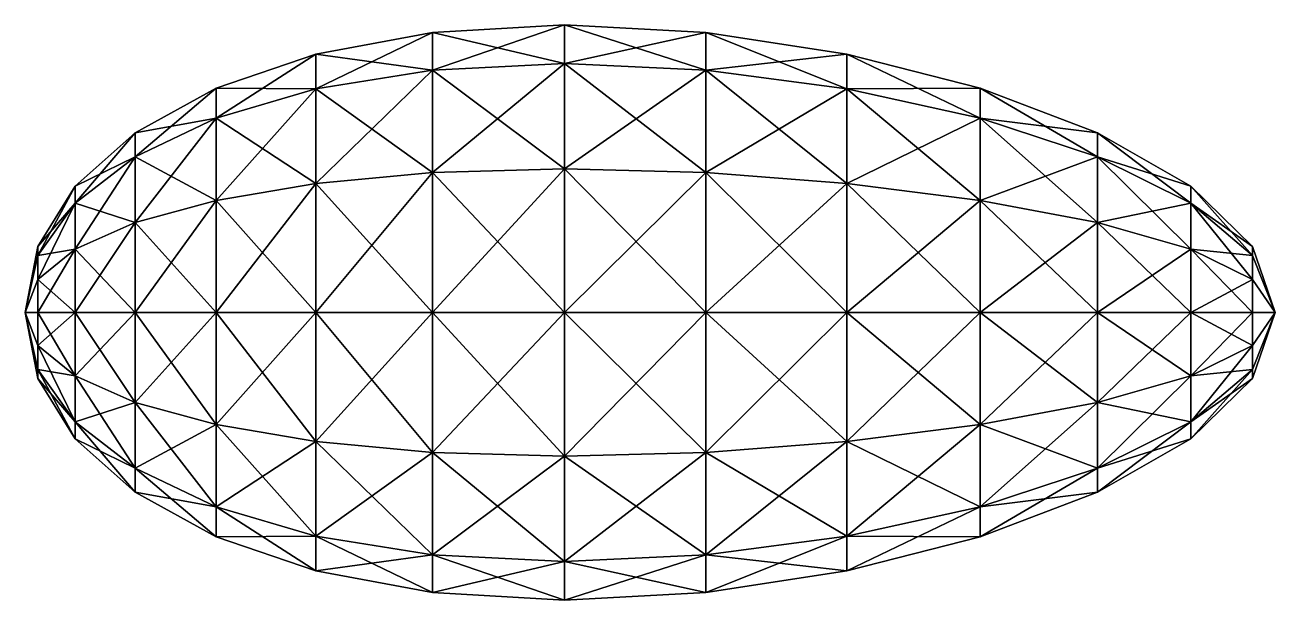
# Model space of a CAD drawing. Header units: millimetres. Extents: x -1170 to 130, y -299 to 299.
import ezdxf

# ---------------------------------------------------------------- set-up
doc = ezdxf.new("R2010")
doc.units = ezdxf.units.MM
doc.layers.add('CIRCLE001', color=7, linetype='Continuous')

msp = doc.modelspace()

# ---------------------------------------------------------------- meshes
at = {"layer": 'CIRCLE001'}
mesh = msp.add_polyface(dxfattribs=at)
corners = [(-745.9, 252.3, 55), (-608.8, 259.1, 59), (-608.8, 299.2, -90.6), (-745.9, 291.3, -90.6), (-867.3, 232.8, 43.7), (-867.3, 268.8, -90.6), (-971, 202.2, 26.1), (-971, 233.4, -90.6), (-745.9, 145.7, 161.6), (-608.8, 149.6, 168.5), (-867.3, 134.4, 142.1), (-971, 116.7, 111.5), (-745.9, 0, 200.7), (-608.8, 0, 208.6), (-867.3, 0, 178.1), (-971, 0, 142.8), (-745.9, 145.7, -342.9), (-608.8, 149.6, -349.8), (-608.8, 0, -389.9), (-745.9, 0, -381.9), (-867.3, 134.4, -323.4), (-867.3, 0, -359.4), (-971, 116.7, -292.8), (-971, 0, -324.1), (-1055.1, 93.5, -252.7), (-745.9, 252.3, -236.3), (-608.8, 259.1, -240.2), (-867.3, 232.8, -225), (-971, 202.2, -207.4), (-1055.1, 162, -184.2), (-1055.1, 187.1, -90.6)]
mesh.append_faces([[corners[k] for k in face] for face in [(0, 1, 2), (2, 3, 0), (4, 0, 3), (3, 5, 4), (6, 4, 5), (5, 7, 6), (8, 9, 1), (1, 0, 8), (10, 8, 0), (0, 4, 10), (11, 10, 4), (4, 6, 11), (12, 13, 9), (9, 8, 12), (14, 12, 8), (8, 10, 14), (15, 14, 10), (10, 11, 15), (16, 17, 18), (18, 19, 16), (20, 16, 19), (19, 21, 20), (22, 20, 21), (21, 23, 22), (24, 22, 23), (25, 26, 17), (17, 16, 25), (27, 25, 16), (16, 20, 27), (28, 27, 20), (20, 22, 28), (29, 28, 22), (3, 2, 26), (26, 25, 3), (5, 3, 25), (25, 27, 5), (7, 5, 27), (27, 28, 7), (30, 7, 28)]], dxfattribs={"vtx2": -1})
mesh = msp.add_polyface(dxfattribs=at)
corners = [(-54.6, 187.1, -90.6), (-176.6, 233.4, -90.6), (-176.6, 202.2, 26.1), (-315, 232.8, 43.7), (-315, 268.8, -90.6), (-461.8, 252.3, 55), (-461.8, 291.3, -90.6), (-608.8, 259.1, 59), (-608.8, 299.2, -90.6), (-54.6, 162, 2.9), (-176.6, 116.7, 111.5), (-315, 134.4, 142.1), (-461.8, 145.7, 161.6), (-608.8, 149.6, 168.5), (-54.6, 93.5, 71.4), (-176.6, 0, 142.8), (-315, 0, 178.1), (-461.8, 0, 200.7), (-608.8, 0, 208.6), (-315, 134.4, -323.4), (-176.6, 116.7, -292.8), (-176.6, 0, -324.1), (-315, 0, -359.4), (-461.8, 145.7, -342.9), (-461.8, 0, -381.9), (-608.8, 149.6, -349.8), (-608.8, 0, -389.9), (-315, 232.8, -225), (-176.6, 202.2, -207.4), (-461.8, 252.3, -236.3), (-608.8, 259.1, -240.2)]
mesh.append_faces([[corners[k] for k in face] for face in [(0, 1, 2), (3, 2, 1), (1, 4, 3), (5, 3, 4), (4, 6, 5), (7, 5, 6), (6, 8, 7), (9, 2, 10), (11, 10, 2), (2, 3, 11), (12, 11, 3), (3, 5, 12), (13, 12, 5), (5, 7, 13), (14, 10, 15), (16, 15, 10), (10, 11, 16), (17, 16, 11), (11, 12, 17), (18, 17, 12), (12, 13, 18), (19, 20, 21), (21, 22, 19), (23, 19, 22), (22, 24, 23), (25, 23, 24), (24, 26, 25), (27, 28, 20), (20, 19, 27), (29, 27, 19), (19, 23, 29), (30, 29, 23), (23, 25, 30), (4, 1, 28), (28, 27, 4), (6, 4, 27), (27, 29, 6), (8, 6, 29), (29, 30, 8)]], dxfattribs={"vtx2": -1})
mesh = msp.add_polyface(dxfattribs=at)
corners = [(-1055.1, 162, 2.9), (-971, 202.2, 26.1), (-971, 233.4, -90.6), (-1055.1, 187.1, -90.6), (-1117.5, 113.9, -24.9), (-1117.5, 131.5, -90.6), (-1156.4, 59.4, -56.4), (-1156.4, 68.6, -90.6), (-1169.8, 0, -90.6), (-1055.1, 93.5, 71.4), (-971, 116.7, 111.5), (-1117.5, 65.8, 23.3), (-1156.4, 34.3, -31.3), (-1055.1, 0, 96.4), (-971, 0, 142.8), (-1117.5, 0, 40.9), (-1156.4, 0, -22.1), (-971, 0, -324.1), (-1055.1, 0, -277.7), (-1055.1, 93.5, -252.7), (-1117.5, 65.8, -204.5), (-1117.5, 0, -222.2), (-1156.4, 34.3, -150), (-1156.4, 0, -159.2), (-971, 116.7, -292.8), (-1055.1, 162, -184.2), (-1117.5, 113.9, -156.4), (-1156.4, 59.4, -124.9), (-971, 202.2, -207.4)]
mesh.append_faces([[corners[k] for k in face] for face in [(7, 8, 6), (6, 8, 12), (12, 8, 16), (23, 8, 22), (22, 8, 27), (27, 8, 7)]])
mesh.append_faces([[corners[k] for k in face] for face in [(0, 1, 2), (2, 3, 0), (4, 0, 3), (3, 5, 4), (6, 4, 5), (5, 7, 6), (9, 10, 1), (1, 0, 9), (11, 9, 0), (0, 4, 11), (12, 11, 4), (4, 6, 12), (13, 14, 10), (10, 9, 13), (15, 13, 9), (9, 11, 15), (16, 15, 11), (11, 12, 16), (17, 18, 19), (20, 19, 18), (18, 21, 20), (22, 20, 21), (21, 23, 22), (24, 19, 25), (26, 25, 19), (19, 20, 26), (27, 26, 20), (20, 22, 27), (28, 25, 3), (5, 3, 25), (25, 26, 5), (7, 5, 26), (26, 27, 7)]], dxfattribs={"vtx2": -1})
mesh = msp.add_polyface(dxfattribs=at)
corners = [(106.9, 68.6, -90.6), (106.9, 59.4, -56.4), (130.2, 0, -90.6), (42.6, 113.9, -24.9), (42.6, 131.5, -90.6), (-54.6, 162, 2.9), (-54.6, 187.1, -90.6), (-176.6, 202.2, 26.1), (106.9, 34.3, -31.3), (42.6, 65.8, 23.3), (-54.6, 93.5, 71.4), (-176.6, 116.7, 111.5), (106.9, 0, -22.1), (42.6, 0, 40.9), (-54.6, 0, 96.4), (-176.6, 0, 142.8), (106.9, 0, -159.2), (106.9, 34.3, -150), (42.6, 65.8, -204.5), (42.6, 0, -222.2), (-54.6, 93.5, -252.7), (-54.6, 0, -277.7), (-176.6, 116.7, -292.8), (-176.6, 0, -324.1), (106.9, 59.4, -124.9), (42.6, 113.9, -156.4), (-54.6, 162, -184.2), (-176.6, 202.2, -207.4), (-176.6, 233.4, -90.6)]
mesh.append_faces([[corners[k] for k in face] for face in [(0, 1, 2), (2, 1, 8), (8, 12, 2), (16, 17, 2), (2, 17, 24), (24, 0, 2)]])
mesh.append_faces([[corners[k] for k in face] for face in [(3, 1, 0), (0, 4, 3), (5, 3, 4), (4, 6, 5), (7, 5, 6), (9, 8, 1), (1, 3, 9), (10, 9, 3), (3, 5, 10), (11, 10, 5), (13, 12, 8), (8, 9, 13), (14, 13, 9), (9, 10, 14), (15, 14, 10), (18, 17, 16), (16, 19, 18), (20, 18, 19), (19, 21, 20), (22, 20, 21), (21, 23, 22), (25, 24, 17), (17, 18, 25), (26, 25, 18), (18, 20, 26), (27, 26, 20), (20, 22, 27), (4, 0, 24), (24, 25, 4), (6, 4, 25), (25, 26, 6), (28, 6, 26), (26, 27, 28)]], dxfattribs={"vtx2": -1})
mesh = msp.add_polyface(dxfattribs=at)
corners = [(-1055.1, -93.5, 71.4), (-971, -116.7, 111.5), (-971, 0, 142.8), (-1055.1, 0, 96.4), (-1117.5, -65.8, 23.3), (-1117.5, 0, 40.9), (-1156.4, -34.3, -31.3), (-1156.4, 0, -22.1), (-1169.8, 0, -90.6), (-1055.1, -162, 2.9), (-971, -202.2, 26.1), (-1117.5, -113.9, -24.9), (-1156.4, -59.4, -56.4), (-1055.1, -187.1, -90.6), (-971, -233.4, -90.6), (-1117.5, -131.5, -90.6), (-1156.4, -68.6, -90.6), (-1055.1, -162, -184.2), (-1117.5, -113.9, -156.4), (-1156.4, -59.4, -124.9), (-971, -202.2, -207.4), (-1055.1, -93.5, -252.7), (-1117.5, -65.8, -204.5), (-1156.4, -34.3, -150), (-971, -116.7, -292.8), (-1055.1, 0, -277.7), (-1117.5, 0, -222.2), (-1156.4, 0, -159.2)]
mesh.append_faces([[corners[k] for k in face] for face in [(7, 8, 6), (6, 8, 12), (12, 8, 16), (16, 8, 19), (19, 8, 23), (23, 8, 27)]])
mesh.append_faces([[corners[k] for k in face] for face in [(0, 1, 2), (2, 3, 0), (4, 0, 3), (3, 5, 4), (6, 4, 5), (5, 7, 6), (9, 10, 1), (1, 0, 9), (11, 9, 0), (0, 4, 11), (12, 11, 4), (4, 6, 12), (13, 14, 10), (10, 9, 13), (15, 13, 9), (9, 11, 15), (16, 15, 11), (11, 12, 16), (14, 13, 17), (18, 17, 13), (13, 15, 18), (19, 18, 15), (15, 16, 19), (20, 17, 21), (22, 21, 17), (17, 18, 22), (23, 22, 18), (18, 19, 23), (24, 21, 25), (26, 25, 21), (21, 22, 26), (27, 26, 22), (22, 23, 27)]], dxfattribs={"vtx2": -1})
mesh = msp.add_polyface(dxfattribs=at)
corners = [(-745.9, -145.7, 161.6), (-608.8, -149.6, 168.5), (-608.8, 0, 208.6), (-745.9, 0, 200.7), (-867.3, -134.4, 142.1), (-867.3, 0, 178.1), (-971, -116.7, 111.5), (-971, 0, 142.8), (-745.9, -252.3, 55), (-608.8, -259.1, 59), (-867.3, -232.8, 43.7), (-971, -202.2, 26.1), (-745.9, -291.3, -90.6), (-608.8, -299.2, -90.6), (-867.3, -268.8, -90.6), (-971, -233.4, -90.6), (-745.9, -252.3, -236.3), (-608.8, -259.1, -240.2), (-867.3, -232.8, -225), (-971, -202.2, -207.4), (-1055.1, -162, -184.2), (-745.9, -145.7, -342.9), (-608.8, -149.6, -349.8), (-867.3, -134.4, -323.4), (-971, -116.7, -292.8), (-1055.1, -93.5, -252.7), (-745.9, 0, -381.9), (-608.8, 0, -389.9), (-867.3, 0, -359.4), (-971, 0, -324.1), (-1055.1, 0, -277.7)]
mesh.append_faces([[corners[k] for k in face] for face in [(0, 1, 2), (2, 3, 0), (4, 0, 3), (3, 5, 4), (6, 4, 5), (5, 7, 6), (8, 9, 1), (1, 0, 8), (10, 8, 0), (0, 4, 10), (11, 10, 4), (4, 6, 11), (12, 13, 9), (9, 8, 12), (14, 12, 8), (8, 10, 14), (15, 14, 10), (10, 11, 15), (16, 17, 13), (13, 12, 16), (18, 16, 12), (12, 14, 18), (19, 18, 14), (14, 15, 19), (20, 19, 15), (21, 22, 17), (17, 16, 21), (23, 21, 16), (16, 18, 23), (24, 23, 18), (18, 19, 24), (25, 24, 19), (26, 27, 22), (22, 21, 26), (28, 26, 21), (21, 23, 28), (29, 28, 23), (23, 24, 29), (30, 29, 24)]], dxfattribs={"vtx2": -1})
mesh = msp.add_polyface(dxfattribs=at)
corners = [(-54.6, 0, 96.4), (-176.6, 0, 142.8), (-176.6, -116.7, 111.5), (-315, -134.4, 142.1), (-315, 0, 178.1), (-461.8, -145.7, 161.6), (-461.8, 0, 200.7), (-608.8, -149.6, 168.5), (-608.8, 0, 208.6), (-54.6, -93.5, 71.4), (-176.6, -202.2, 26.1), (-315, -232.8, 43.7), (-461.8, -252.3, 55), (-608.8, -259.1, 59), (-54.6, -162, 2.9), (-176.6, -233.4, -90.6), (-315, -268.8, -90.6), (-461.8, -291.3, -90.6), (-608.8, -299.2, -90.6), (-315, -232.8, -225), (-176.6, -202.2, -207.4), (-461.8, -252.3, -236.3), (-608.8, -259.1, -240.2), (-315, -134.4, -323.4), (-176.6, -116.7, -292.8), (-461.8, -145.7, -342.9), (-608.8, -149.6, -349.8), (-315, 0, -359.4), (-176.6, 0, -324.1), (-461.8, 0, -381.9), (-608.8, 0, -389.9)]
mesh.append_faces([[corners[k] for k in face] for face in [(0, 1, 2), (3, 2, 1), (1, 4, 3), (5, 3, 4), (4, 6, 5), (7, 5, 6), (6, 8, 7), (9, 2, 10), (11, 10, 2), (2, 3, 11), (12, 11, 3), (3, 5, 12), (13, 12, 5), (5, 7, 13), (14, 10, 15), (16, 15, 10), (10, 11, 16), (17, 16, 11), (11, 12, 17), (18, 17, 12), (12, 13, 18), (19, 20, 15), (15, 16, 19), (21, 19, 16), (16, 17, 21), (22, 21, 17), (17, 18, 22), (23, 24, 20), (20, 19, 23), (25, 23, 19), (19, 21, 25), (26, 25, 21), (21, 22, 26), (27, 28, 24), (24, 23, 27), (29, 27, 23), (23, 25, 29), (30, 29, 25), (25, 26, 30)]], dxfattribs={"vtx2": -1})
mesh = msp.add_polyface(dxfattribs=at)
corners = [(130.2, 0, -90.6), (106.9, 0, -22.1), (106.9, -34.3, -31.3), (42.6, -65.8, 23.3), (42.6, 0, 40.9), (-54.6, -93.5, 71.4), (-54.6, 0, 96.4), (-176.6, -116.7, 111.5), (106.9, -59.4, -56.4), (42.6, -113.9, -24.9), (-54.6, -162, 2.9), (-176.6, -202.2, 26.1), (106.9, -68.6, -90.6), (42.6, -131.5, -90.6), (-54.6, -187.1, -90.6), (-176.6, -233.4, -90.6), (106.9, -59.4, -124.9), (42.6, -113.9, -156.4), (-54.6, -162, -184.2), (-176.6, -202.2, -207.4), (106.9, -34.3, -150), (42.6, -65.8, -204.5), (-54.6, -93.5, -252.7), (-176.6, -116.7, -292.8), (106.9, 0, -159.2), (42.6, 0, -222.2), (-54.6, 0, -277.7), (-176.6, 0, -324.1)]
mesh.append_faces([[corners[k] for k in face] for face in [(0, 1, 2), (0, 2, 8), (8, 12, 0), (0, 12, 16), (16, 20, 0), (0, 20, 24)]])
mesh.append_faces([[corners[k] for k in face] for face in [(3, 2, 1), (1, 4, 3), (5, 3, 4), (4, 6, 5), (7, 5, 6), (9, 8, 2), (2, 3, 9), (10, 9, 3), (3, 5, 10), (11, 10, 5), (13, 12, 8), (8, 9, 13), (14, 13, 9), (9, 10, 14), (15, 14, 10), (17, 16, 12), (12, 13, 17), (18, 17, 13), (13, 14, 18), (19, 18, 14), (14, 15, 19), (21, 20, 16), (16, 17, 21), (22, 21, 17), (17, 18, 22), (23, 22, 18), (18, 19, 23), (25, 24, 20), (20, 21, 25), (26, 25, 21), (21, 22, 26), (27, 26, 22), (22, 23, 27)]], dxfattribs={"vtx2": -1})

doc.saveas('drawing.dxf')
